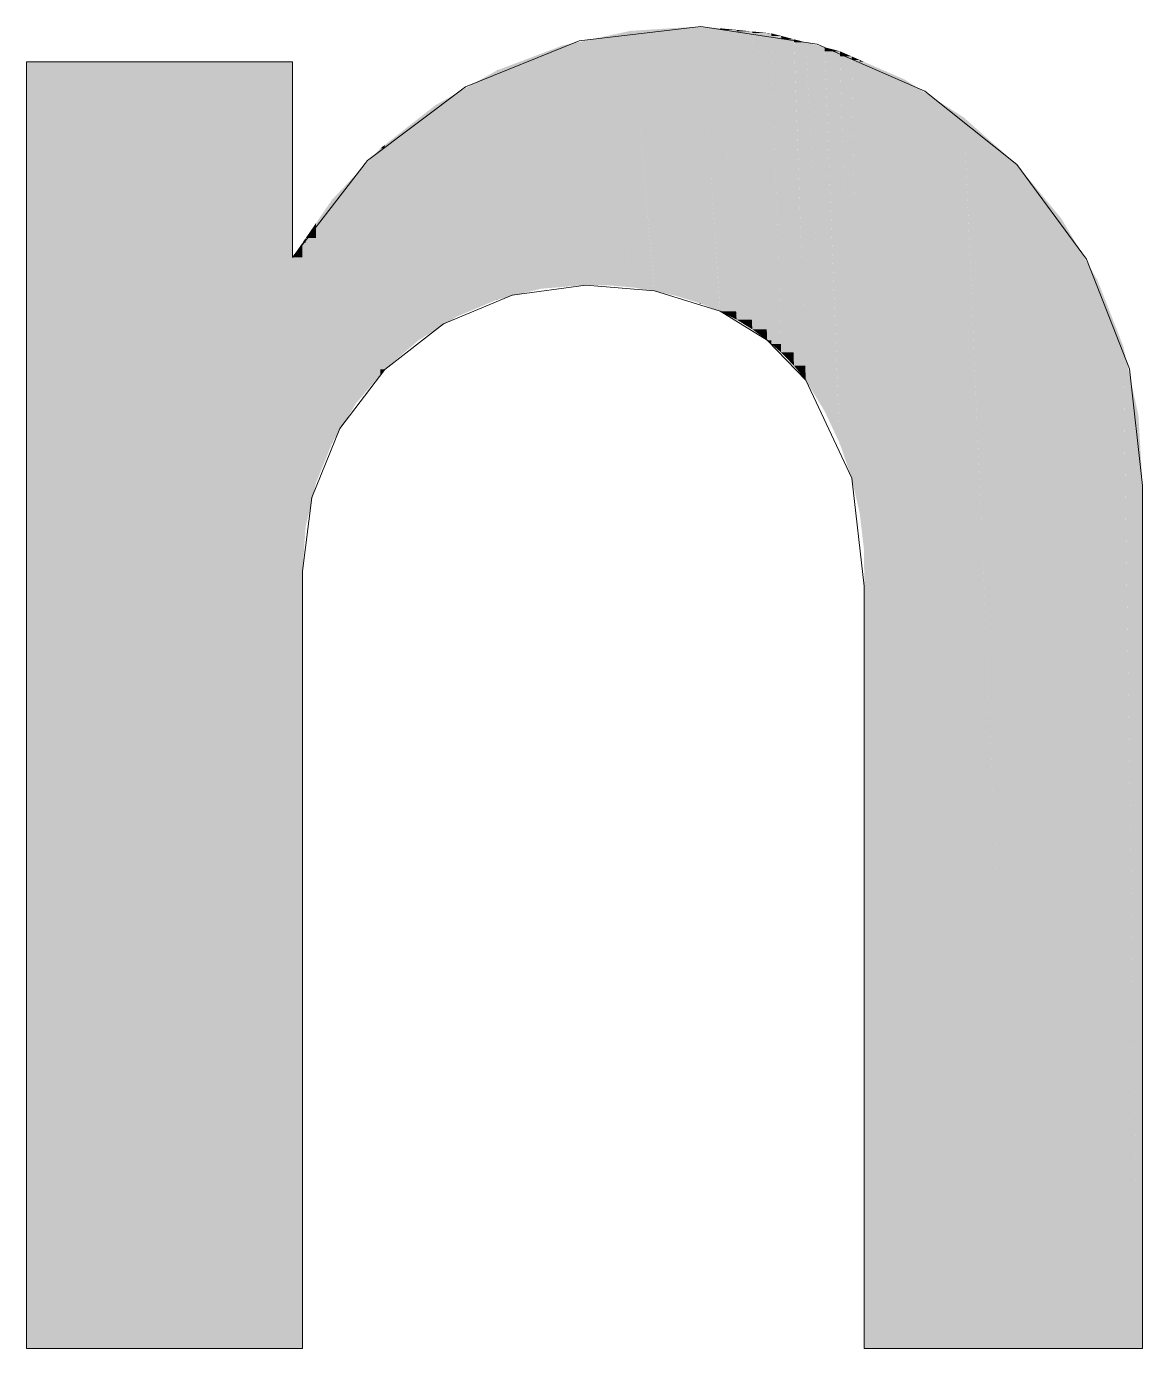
# Model space of a CAD drawing. Extents: x -1 to 1342, y -35 to 723.
# Drawn here: x 1247.163 to 1248.301, y 284 to 285.348 of the extents above; entities that cross this region are included whole.
import ezdxf

# ---------------------------------------------------------------- set-up
doc = ezdxf.new("R2010")
doc.units = 0
doc.layers.get('0').update_dxf_attribs({"lineweight": 18})
doc.layers.add('P11_Plankopf_Ausführung_AF_4_800 Plankopf', color=7, linetype='Continuous', lineweight=25)

# ---------------------------------------------------------------- blocks, each defined once
blk = doc.blocks.new('Referenz-A0SKLQSHLL', base_point=(1054.4775, 131.3883))
at = {"layer": 'P11_Plankopf_Ausführung_AF_4_800 Plankopf', "color": 0, "linetype": 'Continuous', "lineweight": 13, "ltscale": 16.9}
for p, q in [((1247.851, 285.3483), (1247.7269, 285.3335)), ((1247.9695, 285.3304), (1247.851, 285.3483)), ((1247.7269, 285.3335), (1247.6109, 285.2869)), ((1248.0794, 285.2824), (1247.9695, 285.3304)), ((1247.4344, 285.3122), (1247.1632, 285.3122)), ((1247.1632, 285.3122), (1247.1632, 284.0003)), ((1247.4344, 285.1129), (1247.4344, 285.3122)), ((1247.6109, 285.2869), (1247.5111, 285.2116)), ((1248.1731, 285.2076), (1248.0794, 285.2824)), ((1247.5111, 285.2116), (1247.4344, 285.1129)), ((1248.2443, 285.111), (1248.1731, 285.2076)), ((1248.288, 284.9994), (1248.2443, 285.111)), ((1247.7335, 285.0847), (1247.6584, 285.0744)), ((1247.8035, 285.0787), (1247.7335, 285.0847)), ((1247.6584, 285.0744), (1247.5885, 285.0451)), ((1247.8706, 285.0579), (1247.8035, 285.0787)), ((1247.9186, 285.0283), (1247.8706, 285.0579)), ((1247.5885, 285.0451), (1247.5286, 284.9987)), ((1247.9579, 284.9878), (1247.9186, 285.0283)), ((1247.5286, 284.9987), (1247.4828, 284.9384)), ((1248.3013, 284.8803), (1248.288, 284.9994)), ((1248.0048, 284.8876), (1247.9579, 284.9878)), ((1247.4828, 284.9384), (1247.4541, 284.8682)), ((1248.0176, 284.7777), (1248.0048, 284.8876)), ((1248.3013, 284.0003), (1248.3013, 284.8803)), ((1247.4541, 284.8682), (1247.4446, 284.7931)), ((1247.4446, 284.0003), (1247.4446, 284.7931)), ((1248.0176, 284.7777), (1248.0176, 284.0003)), ((1247.1632, 284.0003), (1247.4446, 284.0003)), ((1248.0176, 284.0003), (1248.3013, 284.0003))]:
    blk.add_line(p, q, dxfattribs=at)
at = {"layer": 'P11_Plankopf_Ausführung_AF_4_800 Plankopf', "color": 0, "linetype": 'Continuous', "lineweight": 0, "ltscale": 0.0169}
for points in [[(1247.7796, 285.339), (1247.7569, 285.339), (1247.7796, 285.3439)], [(1247.7803, 285.0824), (1247.7796, 285.0824), (1247.7796, 285.3439)], [(1247.7803, 285.0824), (1247.7803, 285.3439), (1247.7796, 285.3439)], [(1247.7803, 285.3439), (1247.7796, 285.3439), (1247.7803, 285.3439)], [(1247.8035, 285.3439), (1247.7803, 285.3439), (1247.8035, 285.3454)], [(1247.8031, 285.0824), (1247.7803, 285.0824), (1247.7803, 285.3439)], [(1247.8035, 285.0787), (1247.8035, 285.3439), (1247.7803, 285.3439)], [(1247.8263, 285.3454), (1247.8035, 285.3454), (1247.8263, 285.3468)], [(1247.8259, 285.0787), (1247.8035, 285.0787), (1247.8035, 285.3454)], [(1247.8263, 285.0734), (1247.8263, 285.3454), (1247.8035, 285.3454)], [(1247.8487, 285.3468), (1247.8263, 285.3468), (1247.8487, 285.3482)], [(1247.8482, 285.0734), (1247.8263, 285.0734), (1247.8263, 285.3468)], [(1247.8487, 285.0664), (1247.8487, 285.3468), (1247.8263, 285.3468)], [(1247.851, 285.3482), (1247.8487, 285.3482), (1247.851, 285.3483)], [(1247.851, 285.0664), (1247.8487, 285.0664), (1247.8487, 285.3482)], [(1247.851, 285.0656), (1247.851, 285.3482), (1247.8487, 285.3482)], [(1247.87, 285.0656), (1247.851, 285.0656), (1247.851, 285.3483)], [(1247.8706, 285.3464), (1247.8511, 285.3464), (1247.851, 285.3483)], [(1247.8706, 285.0579), (1247.8706, 285.3464), (1247.8511, 285.3464)], [(1247.8869, 285.0579), (1247.8706, 285.0579), (1247.8706, 285.3464)], [(1247.8874, 285.3448), (1247.8707, 285.3448), (1247.8706, 285.3464)], [(1247.8874, 285.0494), (1247.8874, 285.3448), (1247.8707, 285.3448)], [(1247.9029, 285.0494), (1247.8874, 285.0494), (1247.8874, 285.3448)], [(1247.9034, 285.3432), (1247.8875, 285.3432), (1247.8874, 285.3448)], [(1247.9034, 285.0395), (1247.9034, 285.3432), (1247.8875, 285.3432)], [(1247.9181, 285.0395), (1247.9034, 285.0395), (1247.9034, 285.3432)], [(1247.9186, 285.3417), (1247.9035, 285.3417), (1247.9034, 285.3432)], [(1247.9186, 285.0283), (1247.9186, 285.3417), (1247.9035, 285.3417)], [(1247.9227, 285.0283), (1247.9186, 285.0283), (1247.9186, 285.3417)], [(1247.9227, 285.3413), (1247.9186, 285.3413), (1247.9186, 285.3417)], [(1247.9227, 285.0247), (1247.9227, 285.3413), (1247.9186, 285.3413)], [(1247.9325, 285.0247), (1247.9227, 285.0247), (1247.9227, 285.3413)], [(1247.9328, 285.3387), (1247.9228, 285.3387), (1247.9227, 285.3413)], [(1247.7096, 285.3206), (1247.6881, 285.3206), (1247.7096, 285.3288)], [(1247.7335, 285.3288), (1247.7096, 285.3288), (1247.7335, 285.3339)], [(1247.7335, 285.0847), (1247.7096, 285.0847), (1247.7096, 285.3288)], [(1247.7335, 285.0847), (1247.7335, 285.3288), (1247.7096, 285.3288)], [(1247.7569, 285.3339), (1247.7335, 285.3339), (1247.7569, 285.339)], [(1247.7569, 285.0847), (1247.7335, 285.0847), (1247.7335, 285.3339)], [(1247.7569, 285.0843), (1247.7569, 285.3339), (1247.7335, 285.3339)], [(1247.7794, 285.0843), (1247.7569, 285.0843), (1247.7569, 285.339)], [(1247.7796, 285.0824), (1247.7796, 285.339), (1247.7569, 285.339)], [(1247.9328, 285.0159), (1247.9328, 285.3387), (1247.9228, 285.3387)], [(1247.9454, 285.0159), (1247.9328, 285.0159), (1247.9328, 285.3387)], [(1247.9459, 285.3352), (1247.9329, 285.3352), (1247.9328, 285.3387)], [(1247.9459, 285.0023), (1247.9459, 285.3352), (1247.9329, 285.3352)], [(1247.9574, 285.0023), (1247.9459, 285.0023), (1247.9459, 285.3352)], [(1247.9579, 285.3321), (1247.9461, 285.3321), (1247.9459, 285.3352)], [(1247.9579, 284.9878), (1247.9579, 285.3321), (1247.9461, 285.3321)], [(1247.9755, 284.9878), (1247.9579, 284.9878), (1247.9579, 285.3321)], [(1247.9771, 285.3271), (1247.9582, 285.3271), (1247.9579, 285.3321)], [(1247.6881, 285.3038), (1247.6438, 285.3038), (1247.6881, 285.3206)], [(1247.7096, 285.0827), (1247.6881, 285.0827), (1247.6881, 285.3206)], [(1247.7096, 285.0827), (1247.7096, 285.3206), (1247.6881, 285.3206)], [(1247.9771, 284.9561), (1247.9771, 285.3271), (1247.9582, 285.3271)], [(1247.9912, 284.9561), (1247.9771, 284.9561), (1247.9771, 285.3271)], [(1247.9925, 285.3231), (1247.9773, 285.3231), (1247.9771, 285.3271)], [(1247.9925, 284.9234), (1247.9925, 285.3231), (1247.9773, 285.3231)], [(1247.9928, 284.9234), (1247.9925, 284.9234), (1247.9925, 285.3231)], [(1247.9928, 285.323), (1247.9925, 285.323), (1247.9925, 285.3231)], [(1247.9928, 284.9226), (1247.9928, 285.323), (1247.9925, 285.323)], [(1248.0039, 284.9226), (1247.9928, 284.9226), (1247.9928, 285.323)], [(1248.0048, 285.3177), (1247.993, 285.3177), (1247.9928, 285.323)], [(1248.0048, 284.8876), (1248.0048, 285.3177), (1247.993, 285.3177)], [(1248.0124, 284.8876), (1248.0048, 284.8876), (1248.0048, 285.3177)], [(1248.013, 285.3141), (1248.0049, 285.3141), (1248.0048, 285.3177)], [(1248.013, 284.8515), (1248.013, 285.3141), (1248.0049, 285.3141)], [(1248.017, 284.8515), (1248.013, 284.8515), (1248.013, 285.3141)], [(1248.0173, 285.3123), (1248.013, 285.3123), (1248.013, 285.3141)], [(1247.1632, 284.0003), (1247.4344, 284.0003), (1247.1632, 285.3122)], [(1247.4344, 285.1129), (1247.4344, 285.3122), (1247.1632, 285.3122)], [(1247.4344, 285.1129), (1247.2044, 285.1129), (1247.1632, 285.3122)], [(1247.6427, 285.2802), (1247.6019, 285.2802), (1247.6427, 285.3033)], [(1247.6438, 285.3033), (1247.6427, 285.3033), (1247.6438, 285.3038)], [(1247.6438, 285.07), (1247.6427, 285.07), (1247.6427, 285.3033)], [(1247.6438, 285.07), (1247.6438, 285.3033), (1247.6427, 285.3033)], [(1247.6881, 285.0809), (1247.6438, 285.0809), (1247.6438, 285.3038)], [(1247.6881, 285.0809), (1247.6881, 285.3038), (1247.6438, 285.3038)], [(1248.0173, 284.8147), (1248.0173, 285.3123), (1248.013, 285.3123)], [(1248.0176, 284.8147), (1248.0173, 284.8147), (1248.0173, 285.3123)], [(1248.0176, 285.3121), (1248.0173, 285.3121), (1248.0173, 285.3123)], [(1248.0176, 284.7777), (1248.0176, 285.3121), (1248.0173, 285.3121)], [(1248.0343, 284.7777), (1248.0176, 284.7777), (1248.0176, 285.3121)], [(1248.0585, 285.2943), (1248.0181, 285.2943), (1248.0176, 285.3121)], [(1248.0585, 284.0003), (1248.0585, 285.2943), (1248.0181, 285.2943)], [(1248.0585, 284.0003), (1248.1192, 284.0003), (1248.0585, 285.2943)], [(1248.1192, 285.2554), (1248.0603, 285.2554), (1248.0585, 285.2943)], [(1247.6019, 285.2681), (1247.5804, 285.2681), (1247.6019, 285.2802)], [(1247.6427, 285.0696), (1247.6019, 285.0696), (1247.6019, 285.2802)], [(1247.6427, 285.0696), (1247.6427, 285.2802), (1247.6019, 285.2802)], [(1247.5804, 285.2546), (1247.5631, 285.2546), (1247.5804, 285.2681)], [(1247.6019, 285.0524), (1247.5804, 285.0524), (1247.5804, 285.2681)], [(1247.6019, 285.0524), (1247.6019, 285.2681), (1247.5804, 285.2681)], [(1247.5631, 285.2275), (1247.5286, 285.2275), (1247.5631, 285.2546)], [(1247.5804, 285.0391), (1247.5631, 285.0391), (1247.5631, 285.2546)], [(1247.5804, 285.0391), (1247.5804, 285.2546), (1247.5631, 285.2546)], [(1248.1192, 284.0003), (1248.1192, 285.2554), (1248.0603, 285.2554)], [(1248.1192, 284.0003), (1248.1731, 284.0003), (1248.1192, 285.2554)], [(1248.1731, 285.2076), (1248.1213, 285.2076), (1248.1192, 285.2554)], [(1247.5241, 285.1975), (1247.4992, 285.1975), (1247.5241, 285.2239)], [(1247.5286, 285.2239), (1247.5241, 285.2239), (1247.5286, 285.2275)], [(1247.5286, 284.9987), (1247.5241, 284.9987), (1247.5241, 285.2239)], [(1247.5286, 284.9987), (1247.5286, 285.2239), (1247.5241, 285.2239)], [(1247.5631, 285.0284), (1247.5286, 285.0284), (1247.5286, 285.2275)], [(1247.5631, 285.0284), (1247.5631, 285.2275), (1247.5286, 285.2275)], [(1248.1731, 284.0003), (1248.1731, 285.2076), (1248.1213, 285.2076)], [(1248.1731, 284.0003), (1248.2189, 284.0003), (1248.1731, 285.2076)], [(1248.2189, 285.1519), (1248.1752, 285.1519), (1248.1731, 285.2076)], [(1247.4992, 285.1724), (1247.4756, 285.1724), (1247.4992, 285.1975)], [(1247.5241, 284.9933), (1247.4992, 284.9933), (1247.4992, 285.1975)], [(1247.5241, 284.9933), (1247.5241, 285.1975), (1247.4992, 285.1975)], [(1247.475, 285.1477), (1247.4584, 285.1477), (1247.475, 285.1718)], [(1247.4756, 285.1718), (1247.475, 285.1718), (1247.4756, 285.1724)], [(1247.4756, 284.925), (1247.475, 284.925), (1247.475, 285.1718)], [(1247.4756, 284.925), (1247.4756, 285.1718), (1247.475, 285.1718)], [(1247.4992, 284.9639), (1247.4756, 284.9639), (1247.4756, 285.1724)], [(1247.4992, 284.9639), (1247.4992, 285.1724), (1247.4756, 285.1724)], [(1247.4584, 285.1326), (1247.448, 285.1326), (1247.4584, 285.1477)], [(1247.475, 284.9236), (1247.4584, 284.9236), (1247.4584, 285.1477)], [(1247.475, 284.9236), (1247.475, 285.1477), (1247.4584, 285.1477)], [(1248.2189, 284.0003), (1248.2189, 285.1519), (1248.1752, 285.1519)], [(1248.2189, 284.0003), (1248.2553, 284.0003), (1248.2189, 285.1519)], [(1248.2553, 285.0897), (1248.2208, 285.0897), (1248.2189, 285.1519)], [(1247.4446, 285.1129), (1247.4344, 285.1129), (1247.4446, 285.1277)], [(1247.448, 285.1277), (1247.4446, 285.1277), (1247.448, 285.1326)], [(1247.448, 284.8385), (1247.4446, 284.8385), (1247.4446, 285.1277)], [(1247.448, 284.8385), (1247.448, 285.1277), (1247.4446, 285.1277)], [(1247.4584, 284.8828), (1247.448, 284.8828), (1247.448, 285.1326)], [(1247.4584, 284.8828), (1247.4584, 285.1326), (1247.448, 285.1326)], [(1247.4344, 284.0003), (1247.4344, 285.1129), (1247.2044, 285.1129)], [(1247.4344, 284.0003), (1247.4446, 284.0003), (1247.4344, 285.1129)], [(1247.4446, 284.7931), (1247.4446, 285.1129), (1247.4344, 285.1129)], [(1247.4446, 284.7931), (1247.4373, 284.7931), (1247.4344, 285.1129)], [(1247.7096, 285.0827), (1247.7335, 285.0847), (1247.7096, 285.0847)], [(1247.7569, 285.0843), (1247.7569, 285.0847), (1247.7335, 285.0847)], [(1248.2553, 284.0003), (1248.2553, 285.0897), (1248.2208, 285.0897)], [(1248.2553, 284.0003), (1248.2816, 284.0003), (1248.2553, 285.0897)], [(1248.2816, 285.0226), (1248.2569, 285.0226), (1248.2553, 285.0897)], [(1247.6438, 285.07), (1247.6881, 285.0809), (1247.6438, 285.0809)], [(1247.6881, 285.0809), (1247.7096, 285.0827), (1247.6881, 285.0827)], [(1247.7796, 285.0824), (1247.7794, 285.0843), (1247.7569, 285.0843)], [(1247.7803, 285.0824), (1247.7803, 285.0824), (1247.7796, 285.0824)], [(1247.8035, 285.0787), (1247.8031, 285.0824), (1247.7803, 285.0824)], [(1247.8263, 285.0734), (1247.8259, 285.0787), (1247.8035, 285.0787)], [(1247.8487, 285.0664), (1247.8482, 285.0734), (1247.8263, 285.0734)], [(1247.6019, 285.0524), (1247.6427, 285.0696), (1247.6019, 285.0696)], [(1247.6427, 285.0696), (1247.6438, 285.07), (1247.6427, 285.07)], [(1247.851, 285.0656), (1247.851, 285.0664), (1247.8487, 285.0664)], [(1247.8706, 285.0579), (1247.87, 285.0656), (1247.851, 285.0656)], [(1247.8874, 285.0494), (1247.8869, 285.0579), (1247.8706, 285.0579)], [(1247.5804, 285.0391), (1247.6019, 285.0524), (1247.5804, 285.0524)], [(1247.9034, 285.0395), (1247.9029, 285.0494), (1247.8874, 285.0494)], [(1247.5631, 285.0284), (1247.5804, 285.0391), (1247.5631, 285.0391)], [(1247.9186, 285.0283), (1247.9181, 285.0395), (1247.9034, 285.0395)], [(1247.5286, 284.9987), (1247.5631, 285.0284), (1247.5286, 285.0284)], [(1247.9227, 285.0247), (1247.9227, 285.0283), (1247.9186, 285.0283)], [(1247.9328, 285.0159), (1247.9325, 285.0247), (1247.9227, 285.0247)], [(1248.2816, 284.0003), (1248.2816, 285.0226), (1248.2569, 285.0226)], [(1248.2816, 284.0003), (1248.2971, 284.0003), (1248.2816, 285.0226)], [(1248.2971, 284.9522), (1248.2827, 284.9522), (1248.2816, 285.0226)], [(1247.9459, 285.0023), (1247.9454, 285.0159), (1247.9328, 285.0159)], [(1247.4992, 284.9639), (1247.5241, 284.9933), (1247.4992, 284.9933)], [(1247.5241, 284.9933), (1247.5286, 284.9987), (1247.5241, 284.9987)], [(1247.9579, 284.9878), (1247.9574, 285.0023), (1247.9459, 285.0023)], [(1247.9771, 284.9561), (1247.9755, 284.9878), (1247.9579, 284.9878)], [(1247.4756, 284.925), (1247.4992, 284.9639), (1247.4756, 284.9639)], [(1247.9925, 284.9234), (1247.9912, 284.9561), (1247.9771, 284.9561)], [(1248.2971, 284.0003), (1248.2971, 284.9522), (1248.2827, 284.9522)], [(1248.2971, 284.0003), (1248.3013, 284.0003), (1248.2971, 284.9522)], [(1248.3013, 284.8803), (1248.2974, 284.8803), (1248.2971, 284.9522)], [(1247.4584, 284.8828), (1247.475, 284.9236), (1247.4584, 284.9236)], [(1247.475, 284.9236), (1247.4756, 284.925), (1247.475, 284.925)], [(1247.9928, 284.9226), (1247.9928, 284.9234), (1247.9925, 284.9234)], [(1248.0048, 284.8876), (1248.0039, 284.9226), (1247.9928, 284.9226)], [(1247.448, 284.8385), (1247.4584, 284.8828), (1247.448, 284.8828)], [(1248.013, 284.8515), (1248.0124, 284.8876), (1248.0048, 284.8876)], [(1248.3013, 284.0003), (1248.3013, 284.8803), (1248.2974, 284.8803)], [(1248.0173, 284.8147), (1248.017, 284.8515), (1248.013, 284.8515)], [(1247.4446, 284.7931), (1247.448, 284.8385), (1247.4446, 284.8385)], [(1248.0176, 284.7777), (1248.0176, 284.8147), (1248.0173, 284.8147)], [(1247.4446, 284.0003), (1247.4446, 284.7931), (1247.4373, 284.7931)], [(1248.0585, 284.0003), (1248.0343, 284.7777), (1248.0176, 284.7777)], [(1248.0176, 284.0003), (1248.0585, 284.0003), (1248.0176, 284.7777)]]:
    blk.add_solid(points, dxfattribs=at)

msp = doc.modelspace()

# ---------------------------------------------------------------- block references
at = {"color": 8, "lineweight": 25, "ltscale": 0.25, "true_color": 0x808080}
msp.add_blockref('Referenz-A0SKLQSHLL', (1054.4775, 131.3883), dxfattribs=at)

doc.saveas('drawing.dxf')
